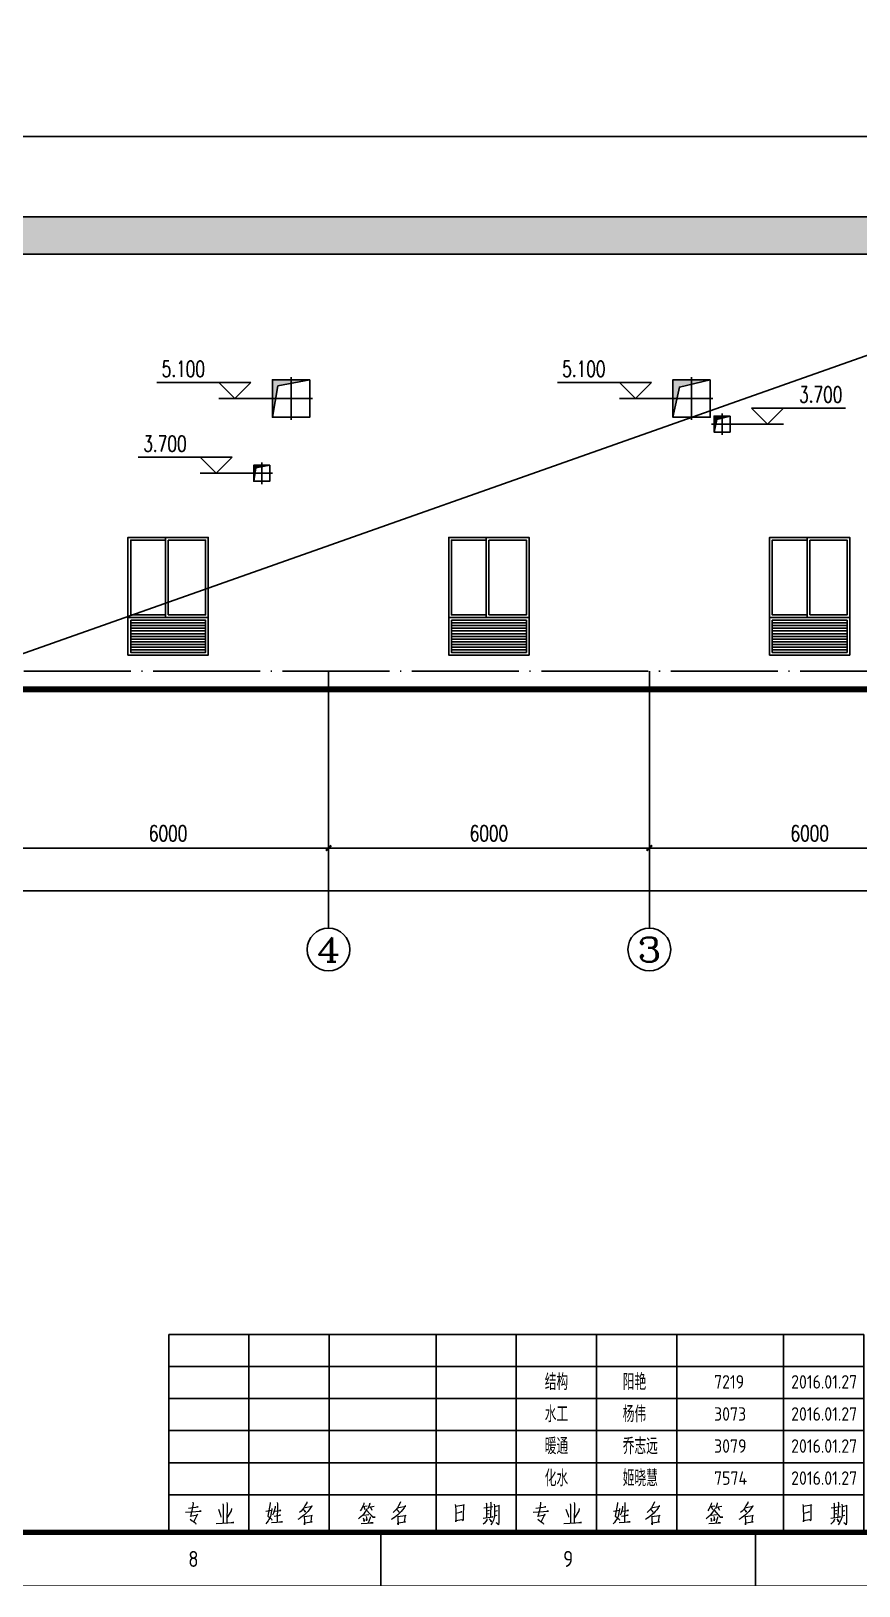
# Model space of a CAD drawing. Extents: x 93518 to 937116, y -359949 to 58022.
# Drawn here: x 734318 to 749799, y -188534 to -159448 of the extents above; entities that cross this region are included whole.
import ezdxf
from ezdxf.enums import TextEntityAlignment as Align

# ---------------------------------------------------------------- set-up
doc = ezdxf.new("R2010")
doc.units = 0
doc.header["$LTSCALE"] = 1000
doc.header["$MEASUREMENT"] = 0
doc.linetypes.add('DOTE', pattern=[2.42, 2, -0.2, 0.02, -0.2])
doc.layers.get('0').update_dxf_attribs({"color": 8, "linetype": 'CONTINUOUS'})
doc.layers.get('Defpoints').update_dxf_attribs({"color": 8, "linetype": 'CONTINUOUS'})
for name, color, linetype in [('-人员定位', 6, 'CONTINUOUS'), ('AXIS', 8, 'CONTINUOUS'), ('DIM_ELEV', 8, 'CONTINUOUS'), ('DOTE', 8, 'DOTE'), ('HQ1', 8, 'CONTINUOUS'), ('HQ2', 8, 'CONTINUOUS'), ('PUB_TEXT', 8, 'CONTINUOUS'), ('WALL', 8, 'CONTINUOUS'), ('WINDOW', 8, 'CONTINUOUS'), ('填充', 8, 'CONTINUOUS')]:
    doc.layers.add(name, color=color, linetype=linetype)
doc.styles.add('_TCH_AXIS', font='complex.shx', dxfattribs={"bigfont": 'GBCBIG.shx'})
doc.styles.add('_TCH_DIM', font='simplex.shx', dxfattribs={"bigfont": 'gbcbig.shx'})
doc.styles.add('_TCH_DIM_T3', font='simplex.shx', dxfattribs={"width": 0.705882, "bigfont": 'gbcbig.shx'})
doc.styles.get("Standard").update_dxf_attribs({"font": 'GBENOR', "bigfont": 'GBCBIG'})
doc.dimstyles.new('_TCH_ARCH&&100', dxfattribs={"dimtxt": 297.5, "dimasz": 100, "dimexe": 250, "dimexo": 300, "dimgap": 126.25, "dimtad": 1, "dimdec": 0, "dimzin": 0, "dimdsep": 46, "dimtxsty": '_TCH_DIM_T3', "dimblk": 'ARCHTICK', "dimcen": 0.09, "dimclrt": 7, "dimazin": 2, "dimtfac": 1, "dimtdec": 0, "dimtix": 1, "dimtmove": 2, "dimatfit": 3, "dimfxl": 0, "dimtolj": 1, "dimtzin": 0, "dimarcsym": 0})

# ---------------------------------------------------------------- blocks, each defined once
blk = doc.blocks.new('GEDI_WK_A1')
at = {"color": 3}
for p, q in [((560.67, 0), (560.67, 10)), ((630.75, 0), (630.75, 10))]:
    blk.add_line(p, q, dxfattribs=at)
for points, const_width in [([(0, 0), (841, 0), (841, 594), (0, 594)], 0.1), ([(25, 10), (831, 10), (831, 584), (25, 584)], 1)]:
    blk.add_lwpolyline(points, close=True, dxfattribs=dict(at, const_width=const_width))
for s, p in [('8', (525.62, 5)), ('9', (595.71, 5))]:
    blk.add_text(s, height=3, dxfattribs=at).set_placement(p, align=Align.MIDDLE)
blk = doc.blocks.new('GEDI_HQ1_2012')
at = {"layer": 'HQ1', "color": 2}
for p, q in [((0, 37), (-65, 37)), ((-65, 0), (-65, 37)), ((-50, 0), (-50, 37)), ((-35, 0), (-35, 37)), ((-15, 0), (-15, 37)), ((0, 0), (0, 37)), ((-65, 31), (0, 31)), ((-65, 25), (0, 25)), ((-65, 19), (0, 19)), ((-65, 13), (0, 13)), ((-65, 7), (0, 7)), ((0, 0), (0, 7)), ((-65, 0), (0, 0))]:
    blk.add_line(p, q, dxfattribs=at)
at = {"layer": 'HQ1', "color": 7, "lineweight": 0}
for points in [[(-61.84, 3.75), (-58.95, 3.96), (-59.09, 3.99), (-59.26, 3.96)], [(-61.32, 4.51), (-59.5, 4.74), (-59.61, 4.74), (-59.81, 4.67)], [(-60.48, 5.59), (-60.45, 5.32), (-60.68, 4.06), (-60.94, 2.94), (-61, 3), (-59.61, 3.24), (-59.64, 3.34), (-60.33, 1.98)], [(-55.7, 4.3), (-55.3, 3.17), (-55.24, 2.8)], [(-54.89, 5.32), (-54.83, 5.02), (-54.83, 1.71)], [(-54.16, 5.56), (-54.1, 5.29), (-54.16, 1.74)], [(-53.24, 4.44), (-53.3, 3.99), (-53.67, 3.34), (-54.13, 2.66)], [(-45.7, 4.4), (-45.7, 4.26), (-45.81, 3.69), (-45.9, 3.24), (-45.95, 2.94), (-46.07, 2.69), (-46.25, 2.39), (-46.42, 2.12), (-46.62, 1.84), (-46.85, 1.57)], [(-46.82, 3.96), (-45.72, 4.09)], [(-46.04, 5.53), (-46.04, 5.36), (-46.48, 3), (-46.3, 2.9), (-46.1, 2.73), (-45.92, 2.59), (-45.78, 2.42), (-45.7, 2.25)], [(-45.12, 4.88), (-45.12, 4.64), (-45.26, 3.99), (-45.4, 3.58), (-45.58, 3.21)], [(-45.29, 3), (-44.07, 3.17), (-44.22, 3.17), (-44.36, 3.11)], [(-45.17, 3.96), (-44.02, 4.06), (-44.1, 4.09), (-44.27, 4.06)], [(-44.71, 5.53), (-44.68, 5.32), (-44.74, 1.88)], [(-39.56, 4.64), (-39.47, 4.61), (-38.17, 4.84), (-38.25, 4.91), (-38.49, 4.57), (-38.74, 4.2), (-39.01, 3.89), (-39.3, 3.58), (-39.62, 3.27), (-39.96, 2.97), (-40.34, 2.69), (-40.4, 2.66), (-40.63, 2.52), (-40.86, 2.36)], [(-39.15, 5.7), (-39.18, 5.46), (-39.53, 4.91), (-39.73, 4.57), (-39.96, 4.26), (-40.25, 3.92), (-40.54, 3.69)], [(-39.88, 4.26), (-39.82, 4.23), (-39.5, 3.92), (-39.47, 3.75), (-39.59, 3.99)], [(-39.73, 3.04), (-39.67, 2.94), (-39.62, 2.08), (-39.59, 1.98), (-39.59, 1.37), (-39.62, 1.64), (-39.62, 1.74), (-38.19, 1.91), (-38.22, 1.91), (-38.37, 1.91), (-38.22, 3.17), (-38.17, 3.11), (-38.25, 3.07), (-39.64, 2.87)], [(-27.95, 4.37), (-27.98, 4.2), (-28.44, 3.58), (-28.47, 3.51), (-28.7, 3.21), (-29.11, 2.83), (-29.31, 2.66), (-29.51, 2.49)], [(-28.5, 5.49), (-28.53, 5.26), (-28.76, 4.74), (-28.96, 4.33), (-29.2, 3.99)], [(-28.73, 4.81), (-27.89, 4.91)], [(-28.53, 4.78), (-28.33, 4.26)], [(-27.57, 3.27), (-28.5, 3.14)], [(-28.07, 2.94), (-27.95, 2.42), (-28.01, 2.15), (-28.01, 2.52)], [(-28.01, 4.13), (-26.85, 2.83), (-26.38, 2.83), (-26.85, 2.87), (-27.08, 3.11)], [(-27.43, 5.49), (-27.4, 5.32), (-27.75, 4.37)], [(-27.6, 4.71), (-26.56, 4.88)], [(-27.28, 4.67), (-27.02, 4.13)], [(-22.07, 4.64), (-21.98, 4.61), (-20.68, 4.84), (-20.76, 4.91), (-20.99, 4.57), (-21.26, 4.2), (-21.52, 3.89), (-21.81, 3.58), (-22.12, 3.27), (-22.47, 2.97), (-22.85, 2.69), (-22.91, 2.66), (-23.14, 2.52), (-23.37, 2.36)], [(-21.66, 5.7), (-21.69, 5.46), (-22.04, 4.91), (-22.24, 4.57), (-22.47, 4.26), (-22.76, 3.92), (-23.05, 3.69)], [(-22.39, 4.26), (-22.33, 4.23), (-22.01, 3.92), (-21.98, 3.75), (-22.1, 3.99)], [(-22.24, 3.04), (-22.18, 2.94), (-22.12, 2.08), (-22.1, 1.98), (-22.1, 1.37), (-22.12, 1.64), (-22.12, 1.74), (-20.71, 1.91), (-20.74, 1.91), (-20.88, 1.91), (-20.74, 3.17), (-20.68, 3.11), (-20.76, 3.07), (-22.15, 2.87)], [(-11.41, 5.19), (-11.35, 4.84), (-11.32, 4.09), (-11.29, 3.31), (-11.29, 3.21), (-11.29, 2.66), (-11.29, 1.94), (-11.29, 2.18), (-10.17, 2.39), (-9.93, 2.15), (-9.87, 2.46), (-9.87, 2.87), (-9.84, 3.65), (-9.82, 4.47), (-9.82, 5.15), (-9.79, 5.05), (-11.32, 4.81)], [(-11.29, 3.58), (-10.17, 3.79), (-10.28, 3.82), (-10.54, 3.69)], [(-6.17, 2.63), (-4.37, 2.9), (-4.46, 2.94), (-4.57, 2.83)], [(-6.08, 4.57), (-4.37, 4.78)], [(-5.62, 5.49), (-5.56, 5.29), (-5.56, 2.73)], [(-5.53, 3.99), (-5.01, 4.09)], [(-5.5, 3.41), (-5.04, 3.51)], [(-4.8, 5.7), (-4.75, 5.49), (-4.83, 2.83)], [(-4.14, 5.22), (-4.05, 4.84), (-4.05, 4.09), (-4.08, 3.27), (-4.14, 2.76), (-4.28, 2.22), (-4.46, 1.88), (-4.78, 1.37)], [(-4.08, 3.07), (-4.02, 3.07), (-3.56, 3.17)], [(-4.05, 4.81), (-3.18, 4.98), (-3.27, 5.08), (-3.27, 4.03), (-3.27, 3.96), (-3.24, 2.42), (-3.27, 1.84), (-3.3, 1.5), (-3.33, 1.4), (-3.76, 1.84), (-3.36, 1.54)], [(-4.02, 3.96), (-3.53, 4.06)], [(-60.97, 2.42), (-60.62, 2.15), (-60.39, 1.98), (-60.13, 1.81), (-59.99, 1.67), (-59.9, 1.5)], [(-56.1, 1.64), (-52.83, 1.81), (-52.98, 1.84), (-53.3, 1.77)], [(-45.75, 1.81), (-43.72, 1.91), (-43.93, 1.94), (-44.27, 1.88)], [(-28.99, 1.61), (-26.79, 1.77), (-26.93, 1.77), (-27.25, 1.74)], [(-28.62, 2.66), (-28.47, 2.22), (-28.47, 2.01), (-28.5, 2.29)], [(-27.34, 2.9), (-27.34, 2.66), (-27.69, 1.71)], [(-5.5, 2.42), (-5.53, 2.25), (-5.76, 1.91), (-5.97, 1.67), (-6.17, 1.5)], [(-5.04, 2.52), (-4.72, 2.12), (-4.72, 1.94), (-4.83, 2.25)]]:
    blk.add_lwpolyline(points, dxfattribs=at)
blk.add_text('223344', height=0.0001).set_placement((-22.1, 1.74))
blk = doc.blocks.new('GEDI_HQ2_2012')
at = {"layer": 'HQ2', "color": 2}
for p, q in [((0, 37), (-65, 37)), ((-65, 0), (-65, 37)), ((-50, 0), (-50, 37)), ((-35, 0), (-35, 37)), ((-15, 0), (-15, 37)), ((0, 0), (0, 37)), ((-65, 31), (0, 31)), ((-65, 25), (0, 25)), ((-65, 19), (0, 19)), ((-65, 13), (0, 13)), ((-65, 7), (0, 7)), ((0, 0), (0, 7)), ((-65, 0), (0, 0))]:
    blk.add_line(p, q, dxfattribs=at)
at = {"layer": 'HQ2', "color": 7, "lineweight": 0}
for points in [[(-61.84, 3.75), (-58.95, 3.96), (-59.09, 3.99), (-59.26, 3.96)], [(-61.32, 4.51), (-59.5, 4.74), (-59.61, 4.74), (-59.81, 4.67)], [(-60.48, 5.59), (-60.45, 5.32), (-60.68, 4.06), (-60.94, 2.94), (-61, 3), (-59.61, 3.24), (-59.64, 3.34), (-60.33, 1.98)], [(-55.7, 4.3), (-55.3, 3.17), (-55.24, 2.8)], [(-54.89, 5.32), (-54.83, 5.02), (-54.83, 1.71)], [(-54.16, 5.56), (-54.1, 5.29), (-54.16, 1.74)], [(-53.24, 4.44), (-53.3, 3.99), (-53.67, 3.34), (-54.13, 2.66)], [(-45.7, 4.4), (-45.7, 4.26), (-45.81, 3.69), (-45.9, 3.24), (-45.95, 2.94), (-46.07, 2.69), (-46.25, 2.39), (-46.42, 2.12), (-46.62, 1.84), (-46.85, 1.57)], [(-46.82, 3.96), (-45.72, 4.09)], [(-46.04, 5.53), (-46.04, 5.36), (-46.48, 3), (-46.3, 2.9), (-46.1, 2.73), (-45.92, 2.59), (-45.78, 2.42), (-45.7, 2.25)], [(-45.12, 4.88), (-45.12, 4.64), (-45.26, 3.99), (-45.4, 3.58), (-45.58, 3.21)], [(-45.29, 3), (-44.07, 3.17), (-44.22, 3.17), (-44.36, 3.11)], [(-45.17, 3.96), (-44.02, 4.06), (-44.1, 4.09), (-44.27, 4.06)], [(-44.71, 5.53), (-44.68, 5.32), (-44.74, 1.88)], [(-39.56, 4.64), (-39.47, 4.61), (-38.17, 4.84), (-38.25, 4.91), (-38.49, 4.57), (-38.74, 4.2), (-39.01, 3.89), (-39.3, 3.58), (-39.62, 3.27), (-39.96, 2.97), (-40.34, 2.69), (-40.4, 2.66), (-40.63, 2.52), (-40.86, 2.36)], [(-39.15, 5.7), (-39.18, 5.46), (-39.53, 4.91), (-39.73, 4.57), (-39.96, 4.26), (-40.25, 3.92), (-40.54, 3.69)], [(-39.88, 4.26), (-39.82, 4.23), (-39.5, 3.92), (-39.47, 3.75), (-39.59, 3.99)], [(-39.73, 3.04), (-39.67, 2.94), (-39.62, 2.08), (-39.59, 1.98), (-39.59, 1.37), (-39.62, 1.64), (-39.62, 1.74), (-38.19, 1.91), (-38.22, 1.91), (-38.37, 1.91), (-38.22, 3.17), (-38.17, 3.11), (-38.25, 3.07), (-39.64, 2.87)], [(-27.95, 4.37), (-27.98, 4.2), (-28.44, 3.58), (-28.47, 3.51), (-28.7, 3.21), (-29.11, 2.83), (-29.31, 2.66), (-29.51, 2.49)], [(-28.5, 5.49), (-28.53, 5.26), (-28.76, 4.74), (-28.96, 4.33), (-29.2, 3.99)], [(-28.73, 4.81), (-27.89, 4.91)], [(-28.53, 4.78), (-28.33, 4.26)], [(-27.57, 3.27), (-28.5, 3.14)], [(-28.07, 2.94), (-27.95, 2.42), (-28.01, 2.15), (-28.01, 2.52)], [(-28.01, 4.13), (-26.85, 2.83), (-26.38, 2.83), (-26.85, 2.87), (-27.08, 3.11)], [(-27.43, 5.49), (-27.4, 5.32), (-27.75, 4.37)], [(-27.6, 4.71), (-26.56, 4.88)], [(-27.28, 4.67), (-27.02, 4.13)], [(-22.07, 4.64), (-21.98, 4.61), (-20.68, 4.84), (-20.76, 4.91), (-20.99, 4.57), (-21.26, 4.2), (-21.52, 3.89), (-21.81, 3.58), (-22.12, 3.27), (-22.47, 2.97), (-22.85, 2.69), (-22.91, 2.66), (-23.14, 2.52), (-23.37, 2.36)], [(-21.66, 5.7), (-21.69, 5.46), (-22.04, 4.91), (-22.24, 4.57), (-22.47, 4.26), (-22.76, 3.92), (-23.05, 3.69)], [(-22.39, 4.26), (-22.33, 4.23), (-22.01, 3.92), (-21.98, 3.75), (-22.1, 3.99)], [(-22.24, 3.04), (-22.18, 2.94), (-22.12, 2.08), (-22.1, 1.98), (-22.1, 1.37), (-22.12, 1.64), (-22.12, 1.74), (-20.71, 1.91), (-20.74, 1.91), (-20.88, 1.91), (-20.74, 3.17), (-20.68, 3.11), (-20.76, 3.07), (-22.15, 2.87)], [(-11.41, 5.19), (-11.35, 4.84), (-11.32, 4.09), (-11.29, 3.31), (-11.29, 3.21), (-11.29, 2.66), (-11.29, 1.94), (-11.29, 2.18), (-10.17, 2.39), (-9.93, 2.15), (-9.87, 2.46), (-9.87, 2.87), (-9.84, 3.65), (-9.82, 4.47), (-9.82, 5.15), (-9.79, 5.05), (-11.32, 4.81)], [(-11.29, 3.58), (-10.17, 3.79), (-10.28, 3.82), (-10.54, 3.69)], [(-6.17, 2.63), (-4.37, 2.9), (-4.46, 2.94), (-4.57, 2.83)], [(-6.08, 4.57), (-4.37, 4.78)], [(-5.62, 5.49), (-5.56, 5.29), (-5.56, 2.73)], [(-5.53, 3.99), (-5.01, 4.09)], [(-5.5, 3.41), (-5.04, 3.51)], [(-4.8, 5.7), (-4.75, 5.49), (-4.83, 2.83)], [(-4.14, 5.22), (-4.05, 4.84), (-4.05, 4.09), (-4.08, 3.27), (-4.14, 2.76), (-4.28, 2.22), (-4.46, 1.88), (-4.78, 1.37)], [(-4.08, 3.07), (-4.02, 3.07), (-3.56, 3.17)], [(-4.05, 4.81), (-3.18, 4.98), (-3.27, 5.08), (-3.27, 4.03), (-3.27, 3.96), (-3.24, 2.42), (-3.27, 1.84), (-3.3, 1.5), (-3.33, 1.4), (-3.76, 1.84), (-3.36, 1.54)], [(-4.02, 3.96), (-3.53, 4.06)], [(-60.97, 2.42), (-60.62, 2.15), (-60.39, 1.98), (-60.13, 1.81), (-59.99, 1.67), (-59.9, 1.5)], [(-56.1, 1.64), (-52.83, 1.81), (-52.98, 1.84), (-53.3, 1.77)], [(-45.75, 1.81), (-43.72, 1.91), (-43.93, 1.94), (-44.27, 1.88)], [(-28.99, 1.61), (-26.79, 1.77), (-26.93, 1.77), (-27.25, 1.74)], [(-28.62, 2.66), (-28.47, 2.22), (-28.47, 2.01), (-28.5, 2.29)], [(-27.34, 2.9), (-27.34, 2.66), (-27.69, 1.71)], [(-5.5, 2.42), (-5.53, 2.25), (-5.76, 1.91), (-5.97, 1.67), (-6.17, 1.5)], [(-5.04, 2.52), (-4.72, 2.12), (-4.72, 1.94), (-4.83, 2.25)]]:
    blk.add_lwpolyline(points, dxfattribs=at)
blk.add_text('112233', height=0.0001).set_placement((-22.1, 1.74))
blk = doc.blocks.new('_ArchTick')
at = {"color": 0, "linetype": 'ByBlock', "const_width": 0.4}
blk.add_lwpolyline([(-0.5, -0.5), (0.5, 0.5)], dxfattribs=at)
blk = doc.blocks.new('*D495')
at = {"layer": 'AXIS', "color": 0, "lineweight": -2, "transparency": 16777216}
for p, q in [((745880, -172736), (745880, -174980)), ((751880, -172736), (751880, -174980)), ((745880, -174730), (751880, -174730))]:
    blk.add_line(p, q, dxfattribs=at)
at = {"layer": 'Defpoints', "color": 0, "transparency": 16777216}
for p in [(745880, -172436), (751880, -172436), (751880, -174730)]:
    blk.add_point(p, dxfattribs=at)
at = {"layer": 'AXIS', "color": 0, "lineweight": -2, "transparency": 16777216, "xscale": 100, "yscale": 100, "zscale": 100, "rotation": 180}
blk.add_blockref('_ArchTick', (745880, -174730), dxfattribs=at)
at = {"layer": 'AXIS', "color": 0, "lineweight": -2, "transparency": 16777216, "xscale": 100, "yscale": 100, "zscale": 100}
blk.add_blockref('_ArchTick', (751880, -174730), dxfattribs=at)
at = {"layer": 'AXIS', "color": 7, "transparency": 16777216, "insert": (748880, -174455), "char_height": 297.5, "attachment_point": 5, "style": '_TCH_DIM_T3'}
blk.add_mtext('\\A1;6000', dxfattribs=at)
blk = doc.blocks.new('*D496')
at = {"layer": 'AXIS', "color": 0, "lineweight": -2, "transparency": 16777216}
for p, q in [((739880, -172736), (739880, -174980)), ((745880, -172736), (745880, -174980)), ((739880, -174730), (745880, -174730))]:
    blk.add_line(p, q, dxfattribs=at)
at = {"layer": 'Defpoints', "color": 0, "transparency": 16777216}
for p in [(739880, -172436), (745880, -172436), (745880, -174730)]:
    blk.add_point(p, dxfattribs=at)
at = {"layer": 'AXIS', "color": 0, "lineweight": -2, "transparency": 16777216, "xscale": 100, "yscale": 100, "zscale": 100, "rotation": 180}
blk.add_blockref('_ArchTick', (739880, -174730), dxfattribs=at)
at = {"layer": 'AXIS', "color": 0, "lineweight": -2, "transparency": 16777216, "xscale": 100, "yscale": 100, "zscale": 100}
blk.add_blockref('_ArchTick', (745880, -174730), dxfattribs=at)
at = {"layer": 'AXIS', "color": 7, "transparency": 16777216, "insert": (742880, -174455), "char_height": 297.5, "attachment_point": 5, "style": '_TCH_DIM_T3'}
blk.add_mtext('\\A1;6000', dxfattribs=at)
blk = doc.blocks.new('*D497')
at = {"layer": 'AXIS', "color": 0, "lineweight": -2, "transparency": 16777216}
for p, q in [((733880, -172736), (733880, -174980)), ((739880, -172736), (739880, -174980)), ((733880, -174730), (739880, -174730))]:
    blk.add_line(p, q, dxfattribs=at)
at = {"layer": 'Defpoints', "color": 0, "transparency": 16777216}
for p in [(733880, -172436), (739880, -172436), (739880, -174730)]:
    blk.add_point(p, dxfattribs=at)
at = {"layer": 'AXIS', "color": 0, "lineweight": -2, "transparency": 16777216, "xscale": 100, "yscale": 100, "zscale": 100, "rotation": 180}
blk.add_blockref('_ArchTick', (733880, -174730), dxfattribs=at)
at = {"layer": 'AXIS', "color": 0, "lineweight": -2, "transparency": 16777216, "xscale": 100, "yscale": 100, "zscale": 100}
blk.add_blockref('_ArchTick', (739880, -174730), dxfattribs=at)
at = {"layer": 'AXIS', "color": 7, "transparency": 16777216, "insert": (736880, -174455), "char_height": 297.5, "attachment_point": 5, "style": '_TCH_DIM_T3'}
blk.add_mtext('\\A1;6000', dxfattribs=at)
blk = doc.blocks.new('*D504')
at = {"layer": 'AXIS', "color": 0, "lineweight": -2, "transparency": 16777216}
for p, q in [((695880, -172736), (695880, -175780)), ((757880, -172736), (757880, -175780)), ((695880, -175530), (757880, -175530))]:
    blk.add_line(p, q, dxfattribs=at)
at = {"layer": 'Defpoints', "color": 0, "transparency": 16777216}
for p in [(695880, -172436), (757880, -172436), (757880, -175530)]:
    blk.add_point(p, dxfattribs=at)
at = {"layer": 'AXIS', "color": 0, "lineweight": -2, "transparency": 16777216, "xscale": 100, "yscale": 100, "zscale": 100, "rotation": 180}
blk.add_blockref('_ArchTick', (695880, -175530), dxfattribs=at)
at = {"layer": 'AXIS', "color": 0, "lineweight": -2, "transparency": 16777216, "xscale": 100, "yscale": 100, "zscale": 100}
blk.add_blockref('_ArchTick', (757880, -175530), dxfattribs=at)
at = {"layer": 'AXIS', "color": 7, "transparency": 16777216, "insert": (726880, -175255), "char_height": 297.5, "attachment_point": 5, "style": '_TCH_DIM_T3'}
blk.add_mtext('\\A1;62000', dxfattribs=at)

msp = doc.modelspace()

# ---------------------------------------------------------------- hatches: boundary and pattern name
h = msp.add_hatch(color=256)
h.paths.add_polyline_path([(739530.2, -165970.5), (739180.2, -165970.5), (739180.2, -166037.4)])
h.paths.add_polyline_path([(739180.2, -165970.5), (738830.2, -165970.5), (738830.2, -166320.5), (738891.5, -166320.5), (738932.8, -166084.7), (739180.2, -166037.4)])
h.paths.add_polyline_path([(738891.5, -166320.5), (738830.2, -166320.5), (738830.2, -166670.5)])
h = msp.add_hatch(color=256)
h.paths.add_polyline_path([(747020.2, -165970.5), (746670.2, -165970.5), (746670.2, -166054.1)])
h.paths.add_polyline_path([(746670.2, -165970.5), (746320.2, -165970.5), (746320.2, -166320.5), (746396.3, -166320.5), (746442.3, -166108.5), (746670.2, -166054.1)])
h.paths.add_polyline_path([(746396.3, -166320.5), (746320.2, -166320.5), (746320.2, -166670.5)])
h = msp.add_hatch(color=256)
h.paths.add_polyline_path([(747390.2, -166650.5), (747240.2, -166650.5), (747240.2, -166689)])
h.paths.add_polyline_path([(747240.2, -166650.5), (747090.2, -166650.5), (747090.2, -166800.5), (747122.2, -166800.5), (747140.4, -166714.6), (747240.2, -166689)])
h.paths.add_polyline_path([(747122.2, -166800.5), (747090.2, -166800.5), (747090.2, -166950.5)])
h = msp.add_hatch(color=256)
h.paths.add_polyline_path([(738780.2, -167570.5), (738630.2, -167570.5), (738630.2, -167599.2)])
h.paths.add_polyline_path([(738630.2, -167570.5), (738480.2, -167570.5), (738480.2, -167720.5), (738504.9, -167720.5), (738521.5, -167620.1), (738630.2, -167599.2)])
h.paths.add_polyline_path([(738504.9, -167720.5), (738480.2, -167720.5), (738480.2, -167870.5)])
h = msp.add_hatch()
h.set_pattern_fill('_USER', color=251, scale=50, style=0, pattern_type=0)
h.set_pattern_definition([(0, (736179.804, -170770.427), (0, 50), [])])
h.paths.add_polyline_path([(736179.8, -170470.4), (736179.8, -171070.4), (737579.8, -171070.4), (737579.8, -170470.4)])
h = msp.add_hatch()
h.set_pattern_fill('_USER', color=251, scale=50, style=0, pattern_type=0)
h.set_pattern_definition([(0, (742179.804, -170770.427), (0, 50), [])])
h.paths.add_polyline_path([(742179.8, -170470.4), (742179.8, -171070.4), (743579.8, -171070.4), (743579.8, -170470.4)])
h = msp.add_hatch()
h.set_pattern_fill('_USER', color=251, scale=50, style=0, pattern_type=0)
h.set_pattern_definition([(0, (748179.804, -170770.427), (0, 50), [])])
h.paths.add_polyline_path([(748179.8, -170470.4), (748179.8, -171070.4), (749579.8, -171070.4), (749579.8, -170470.4)])
at = {"layer": '填充'}
h = msp.add_hatch(dxfattribs=at)
h.set_pattern_fill('松散材料', color=256, scale=30, style=0)
h.set_pattern_definition([(0, (695630.225, -163620.51), (28.125, 56.25), [0, -56.25])])
h.paths.add_polyline_path([(757880.2, -163620.5), (758130.2, -163620.5), (758130.2, -162920.5), (757880.2, -162920.5)])
h.paths.add_polyline_path([(757880.2, -163620.5), (757880.2, -162920.5), (706440.4, -162920.5), (706440.4, -163487.5, -1), (706440.4, -163527.5, -1), (706440.4, -163487.5), (706440.4, -162920.5), (695880.2, -162920.5), (695880.2, -163620.5)])
h.paths.add_polyline_path([(695630.2, -163620.5), (695880.2, -163620.5), (695880.2, -162920.5), (695630.2, -162920.5)])

# ---------------------------------------------------------------- linework, layer by layer
at = {"layer": '-人员定位'}
msp.add_line((684791.4, -188528.9), (852991.4, -129128.9), dxfattribs=at)
at = {"color": 4}
for p, q in [((758130.2, -162920.5), (695630.2, -162920.5)), ((758130.2, -163620.5), (695630.2, -163620.5))]:
    msp.add_line(p, q, dxfattribs=at)
at = {"color": 6}
for p, q in [((739180.2, -166720.5), (739180.2, -165920.5)), ((746670.2, -166720.5), (746670.2, -165920.5)), ((738780.2, -166320.5), (739580.2, -166320.5)), ((746270.2, -166320.5), (747070.2, -166320.5)), ((747240.2, -167000.5), (747240.2, -166600.5)), ((747040.2, -166800.5), (747440.2, -166800.5)), ((738630.2, -167920.5), (738630.2, -167520.5)), ((738430.2, -167720.5), (738830.2, -167720.5))]:
    msp.add_line(p, q, dxfattribs=at)
for points in [[(739530.2, -165970.5), (739530.2, -166670.5), (738830.2, -166670.5), (738830.2, -165970.5), (739530.2, -165970.5)], [(738830.2, -166670.5), (738932.8, -166084.7), (739530.2, -165970.5)], [(747020.2, -165970.5), (747020.2, -166670.5), (746320.2, -166670.5), (746320.2, -165970.5), (747020.2, -165970.5)], [(746320.2, -166670.5), (746442.3, -166108.5), (747020.2, -165970.5)], [(747090.2, -166950.5), (747140.4, -166714.6), (747390.2, -166650.5)], [(738480.2, -167870.5), (738521.5, -167620.1), (738780.2, -167570.5)]]:
    msp.add_lwpolyline(points, dxfattribs=at)
for points in [[(747390.2, -166650.5), (747090.2, -166650.5), (747090.2, -166950.5), (747390.2, -166950.5)], [(738780.2, -167570.5), (738480.2, -167570.5), (738480.2, -167870.5), (738780.2, -167870.5)]]:
    msp.add_lwpolyline(points, close=True, dxfattribs=at)
at = {"const_width": 100}
msp.add_lwpolyline([(693380.2, -171770.5), (760380.2, -171770.5)], dxfattribs=at)
msp.add_lwpolyline([(693380.2, -171720.5), (760380.2, -171720.5)])
at = {"layer": 'AXIS'}
for p, q in [((739880.2, -172436.5), (739880.2, -176230.1)), ((745880.2, -172436.5), (745880.2, -176230.1))]:
    msp.add_line(p, q, dxfattribs=at)
for centre in [(739880.2, -176630.1), (745880.2, -176630.1)]:
    msp.add_circle(centre, 400, dxfattribs=at)
at = {"layer": 'DIM_ELEV'}
for p, q in [((738430.2, -166020.5), (736669.7, -166020.5)), ((738130.2, -166320.5), (737830.2, -166020.5)), ((738130.2, -166320.5), (738430.2, -166020.5)), ((745920.2, -166020.5), (744159.7, -166020.5)), ((745620.2, -166320.5), (745320.2, -166020.5)), ((745620.2, -166320.5), (745920.2, -166020.5)), ((738830.2, -166320.5), (737830.2, -166320.5)), ((746320.2, -166320.5), (745320.2, -166320.5)), ((748090.2, -166800.5), (747790.2, -166500.5)), ((747790.2, -166500.5), (749550.8, -166500.5)), ((748090.2, -166800.5), (748390.2, -166500.5)), ((747390.2, -166800.5), (748390.2, -166800.5)), ((738080.2, -167420.5), (736319.7, -167420.5)), ((737780.2, -167720.5), (737480.2, -167420.5)), ((737780.2, -167720.5), (738080.2, -167420.5)), ((738480.2, -167720.5), (737480.2, -167720.5))]:
    msp.add_line(p, q, dxfattribs=at)
at = {"layer": 'DOTE'}
for p, q in [((760380.2, -171420.5), (693380.2, -171420.5)), ((739880.2, -172436.5), (739880.2, -171420.5)), ((745880.2, -172436.5), (745880.2, -171420.5))]:
    msp.add_line(p, q, dxfattribs=at)
at = {"layer": 'WALL'}
msp.add_line((758130.2, -161420.5), (695630.2, -161420.5), dxfattribs=at)
at = {"layer": 'WINDOW'}
for p, q in [((736829.8, -168920.4), (736829.8, -170420.4)), ((736879.8, -168970.4), (736879.8, -170370.4)), ((742829.8, -168920.4), (742829.8, -170420.4)), ((742879.8, -168970.4), (742879.8, -170370.4)), ((748829.8, -168920.4), (748829.8, -170420.4)), ((748879.8, -168970.4), (748879.8, -170370.4))]:
    msp.add_line(p, q, dxfattribs=at)
for points in [[(737629.8, -170420.4), (736129.8, -170420.4), (736129.8, -168920.4), (737629.8, -168920.4)], [(743629.8, -170420.4), (742129.8, -170420.4), (742129.8, -168920.4), (743629.8, -168920.4)], [(749629.8, -170420.4), (748129.8, -170420.4), (748129.8, -168920.4), (749629.8, -168920.4)], [(736179.8, -170470.4), (736179.8, -171070.4), (737579.8, -171070.4), (737579.8, -170470.4)], [(742179.8, -170470.4), (742179.8, -171070.4), (743579.8, -171070.4), (743579.8, -170470.4)], [(748179.8, -170470.4), (748179.8, -171070.4), (749579.8, -171070.4), (749579.8, -170470.4)]]:
    msp.add_lwpolyline(points, close=True, dxfattribs=at)
for points in [[(736829.8, -170370.4), (736179.8, -170370.4), (736179.8, -168970.4), (736829.8, -168970.4)], [(736879.8, -168970.4), (737579.8, -168970.4), (737579.8, -170370.4), (736879.8, -170370.4)], [(742829.8, -170370.4), (742179.8, -170370.4), (742179.8, -168970.4), (742829.8, -168970.4)], [(742879.8, -168970.4), (743579.8, -168970.4), (743579.8, -170370.4), (742879.8, -170370.4)], [(748829.8, -170370.4), (748179.8, -170370.4), (748179.8, -168970.4), (748829.8, -168970.4)], [(748879.8, -168970.4), (749579.8, -168970.4), (749579.8, -170370.4), (748879.8, -170370.4)], [(736129.8, -170420.4), (736129.8, -171120.4), (737629.8, -171120.4), (737629.8, -170420.4), (736129.8, -170420.4)], [(742129.8, -170420.4), (742129.8, -171120.4), (743629.8, -171120.4), (743629.8, -170420.4), (742129.8, -170420.4)], [(748129.8, -170420.4), (748129.8, -171120.4), (749629.8, -171120.4), (749629.8, -170420.4), (748129.8, -170420.4)]]:
    msp.add_lwpolyline(points, dxfattribs=at)

# ---------------------------------------------------------------- block references
at = {"xscale": 100, "yscale": 100, "zscale": 100}
for name, p in [('GEDI_WK_A1', (684791.4, -188528.9)), ('GEDI_HQ2_2012', (743391.4, -187528.9)), ('GEDI_HQ1_2012', (749891.4, -187528.9))]:
    msp.add_blockref(name, p, dxfattribs=at)

# ---------------------------------------------------------------- texts
at = {"layer": 'AXIS', "color": 7, "style": '_TCH_AXIS'}
for s, width, p, p2 in [('4', 1.3125, (739654, -176856.4), (740106.5, -176856.4)), ('3', 1.5, (745654, -176856.4), (746106.5, -176856.4))]:
    msp.add_text(s, height=452.5, dxfattribs=dict(at, width=width)).set_placement(p, p2, align=Align.FIT)
at = {"layer": 'DIM_ELEV', "color": 7, "style": '_TCH_DIM', "width": 0.705882}
for s, p in [('5.100', (736759.7, -165915.5)), ('5.100', (744249.7, -165915.5)), ('3.700', (748680.8, -166395.5)), ('3.700', (736415.7, -167315.5))]:
    msp.add_text(s, height=297.5, dxfattribs=at).set_placement(p)
at = {"layer": 'PUB_TEXT'}
for s, height, p in [('结构', 303.83, (743924.3, -184870.9)), ('阳艳', 303.83, (745382.9, -184870.9)), ('7219', 252, (747090.5, -184843.3)), ('2016.01.27', 252, (748532.5, -184843.3)), ('水工', 303.83, (743924.3, -185470.9)), ('杨伟', 303.83, (745382.9, -185470.9)), ('3073', 252, (747090.5, -185443.3)), ('2016.01.27', 252, (748532.5, -185443.3)), ('暖通', 303.83, (743924.3, -186070.9)), ('乔志远', 303.83, (745382.9, -186070.9)), ('3079', 252, (747090.5, -186043.3)), ('2016.01.27', 252, (748532.5, -186043.3)), ('化水', 303.83, (743924.3, -186670.9)), ('姬晓慧', 303.83, (745382.9, -186670.9)), ('7574', 252, (747090.5, -186643.3)), ('2016.01.27', 252, (748532.5, -186643.3))]:
    msp.add_text(s, height=height, dxfattribs=at).set_placement(p)

# ---------------------------------------------------------------- dimensions: what is measured, and where the dimension line sits
at = {"layer": 'AXIS'}
for p1, p2, distance, picture, middle in [((695880.2, -172436.5), (757880.2, -172436.5), -3093.6, '*D504', (726880.2, -175255.1)), ((733880.2, -172436.5), (739880.2, -172436.5), -2293.6, '*D497', (736880.2, -174455.1)), ((739880.2, -172436.5), (745880.2, -172436.5), -2293.6, '*D496', (742880.2, -174455.1)), ((745880.2, -172436.5), (751880.2, -172436.5), -2293.6, '*D495', (748880.2, -174455.1))]:
    dim = msp.add_aligned_dim(p1=p1, p2=p2, distance=distance, dimstyle='_TCH_ARCH&&100', dxfattribs=at)
    dim.commit()
    dim.dimension.update_dxf_attribs({"geometry": picture, "text_midpoint": middle})

doc.saveas('drawing.dxf')
